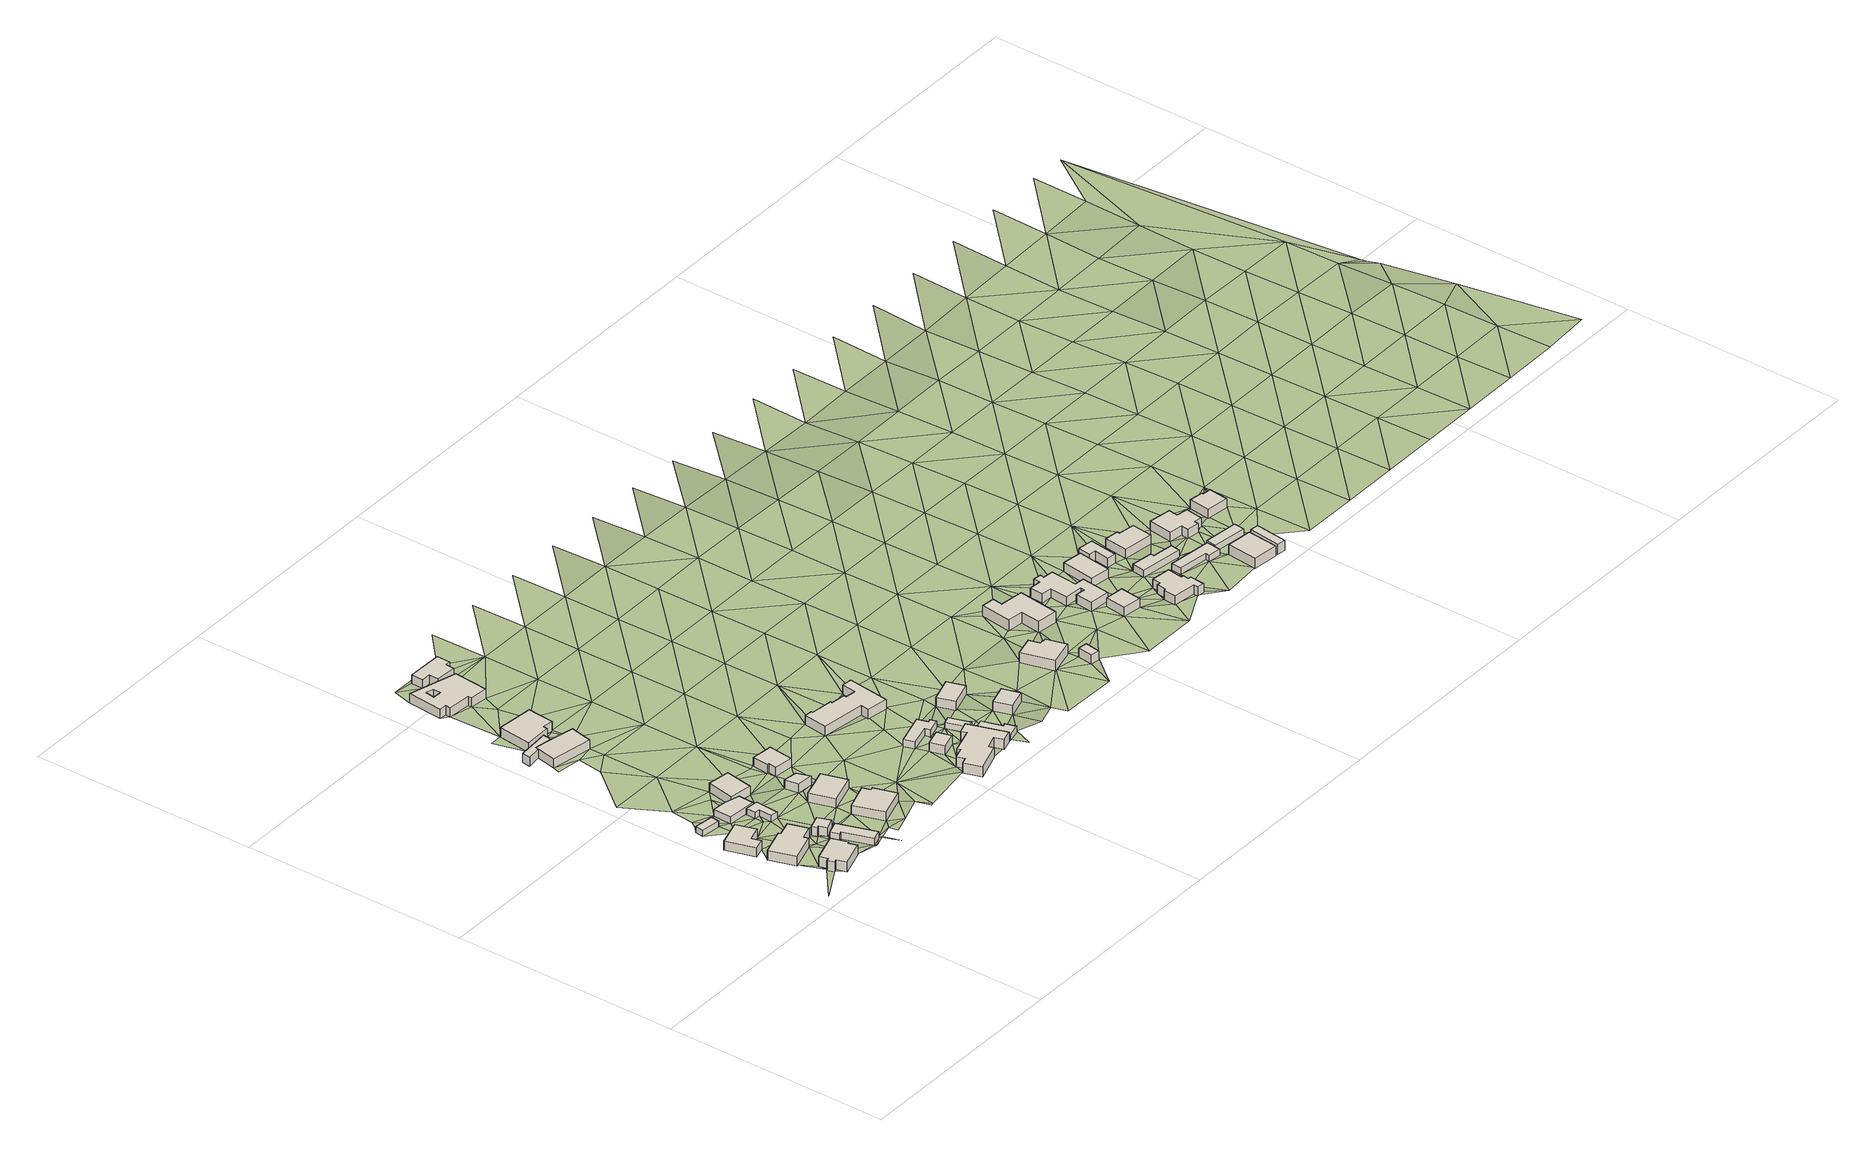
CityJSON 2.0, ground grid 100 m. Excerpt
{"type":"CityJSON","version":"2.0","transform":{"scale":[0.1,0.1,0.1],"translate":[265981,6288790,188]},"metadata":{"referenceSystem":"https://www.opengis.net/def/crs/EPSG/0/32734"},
"CityObjects":{
"building1":{"type":"Building","attributes":{"address":"1 Khorhamer Street Mamre 7347 Cape Town","building":"house","building:levels":"1","building_height":4.1,"roof_height":198.1,"ground_height":194,"plus_code":"4FRWFFPJ+66F"},"geometry":[{"type":"Solid","lod":"1","boundaries":[[[[0,1,2,3]],[[1,4,5,2]],[[4,6,7,5]],[[6,8,9,7]],[[8,10,11,9]],[[10,0,3,11]],[[3,2,5,7,9,11]],[[10,8,6,4,1,0]]]]}]},
"building2":{"type":"Building","attributes":{"address":"5 Khorhamer Street Mamre 7347 Cape Town","building":"house","building:levels":"1","building_height":4.1,"roof_height":198.77,"ground_height":194.67,"plus_code":"4FRWFFPJ+37V"},"geometry":[{"type":"Solid","lod":"1","boundaries":[[[[12,13,14,15]],[[13,16,17,14]],[[16,18,19,17]],[[18,20,21,19]],[[20,22,23,21]],[[22,24,25,23]],[[24,26,27,25]],[[26,28,29,27]],[[28,30,31,29]],[[30,12,15,31]],[[15,14,17,19,21,23,25,27,29,31]],[[30,28,26,24,22,20,18,16,13,12]]]]}]},
"building3":{"type":"Building","attributes":{"address":"3 Khorhamer Street Mamre 7347 Cape Town","building":"house","building:levels":"1","building_height":4.1,"roof_height":198.45,"ground_height":194.35,"plus_code":"4FRWFFPJ+576"},"geometry":[{"type":"Solid","lod":"1","boundaries":[[[[32,33,34,35]],[[33,36,37,34]],[[36,38,39,37]],[[38,40,41,39]],[[40,42,43,41]],[[42,44,45,43]],[[44,46,47,45]],[[46,32,35,47]],[[35,34,37,39,41,43,45,47]],[[46,44,42,40,38,36,33,32]]]]}]},
"building4":{"type":"Building","attributes":{"building":"cabin","building:levels":"1","building_height":2.8,"roof_height":196.5,"ground_height":193.7,"plus_code":"4FRWFFPJ+76M"},"geometry":[{"type":"Solid","lod":"1","boundaries":[[[[48,49,50,51]],[[49,52,53,50]],[[52,54,55,53]],[[54,48,51,55]],[[51,50,53,55]],[[54,52,49,48]]]]}]},
"building5":{"type":"Building","attributes":{"building":"garage","building:levels":"1","building_height":4.1,"roof_height":198.45,"ground_height":194.35,"plus_code":"4FRWFFPJ+583"},"geometry":[{"type":"Solid","lod":"1","boundaries":[[[[56,57,58,59]],[[57,60,61,58]],[[60,62,63,61]],[[62,64,65,63]],[[64,66,67,65]],[[66,56,59,67]],[[59,58,61,63,65,67]],[[66,64,62,60,57,56]]]]}]},
"building6":{"type":"Building","attributes":{"address":"Khorhamer Street Mamre 7347 Cape Town","building":"cabin","building:levels":"1","building_height":2.8,"roof_height":197.4,"ground_height":194.6,"plus_code":"4FRWFFPJ+485"},"geometry":[{"type":"Solid","lod":"1","boundaries":[[[[68,69,70,71]],[[69,72,73,70]],[[72,74,75,73]],[[74,76,77,75]],[[76,78,79,77]],[[78,68,71,79]],[[71,70,73,75,77,79]],[[78,76,74,72,69,68]]]]}]},
"building7":{"type":"Building","attributes":{"building":"cabin","building:levels":"1","building_height":2.8,"roof_height":196.84,"ground_height":194.04,"plus_code":"4FRWFFPJ+77H"},"geometry":[{"type":"Solid","lod":"1","boundaries":[[[[80,81,82,83]],[[81,84,85,82]],[[84,86,87,85]],[[86,88,89,87]],[[88,80,83,89]],[[83,82,85,87,89]],[[88,86,84,81,80]]]]}]},
"building8":{"type":"Building","attributes":{"address":"Khorhamer Street Mamre 7347 Cape Town","building":"cabin","building:levels":"1","building_height":2.8,"roof_height":196.84,"ground_height":194.04,"plus_code":"4FRWFFPJ+68J"},"geometry":[{"type":"Solid","lod":"1","boundaries":[[[[90,91,92,93]],[[91,94,95,92]],[[94,96,97,95]],[[96,98,99,97]],[[98,100,101,99]],[[100,90,93,101]],[[93,92,95,97,99,101]],[[100,98,96,94,91,90]]]]}]},
"building9":{"type":"Building","attributes":{"building":"garage","building:levels":"1","building_height":4.1,"roof_height":197.27,"ground_height":193.17,"plus_code":"4FRWFFPJ+H6Q"},"geometry":[{"type":"Solid","lod":"1","boundaries":[[[[102,103,104,105]],[[103,106,107,104]],[[106,108,109,107]],[[108,110,111,109]],[[110,112,113,111]],[[112,102,105,113]],[[105,104,107,109,111,113]],[[112,110,108,106,103,102]]]]}]},
"building10":{"type":"Building","attributes":{"address":"21 Main Road Mamre 7347 Cape Town","building":"house","building:levels":"1","building_height":4.1,"roof_height":197.83,"ground_height":193.73,"plus_code":"4FRWFFPJ+884"},"geometry":[{"type":"Solid","lod":"1","boundaries":[[[[114,115,116,117]],[[115,118,119,116]],[[118,120,121,119]],[[120,114,117,121]],[[117,116,119,121]],[[120,118,115,114]]]]}]},
"building11":{"type":"Building","attributes":{"address":"1 Frans Street Mamre 7347 Cape Town","building":"house","building:levels":"1","building_height":4.1,"roof_height":197.37,"ground_height":193.27,"plus_code":"4FRWFFPJ+H73"},"geometry":[{"type":"Solid","lod":"1","boundaries":[[[[110,108,122,123]],[[108,106,124,122]],[[106,125,126,124]],[[125,127,128,126]],[[127,129,130,128]],[[129,110,123,130]],[[123,122,124,126,128,130]],[[129,127,125,106,108,110]]]]}]},
"building12":{"type":"Building","attributes":{"address":"4 Groenkloof Street Mamre 7347 Cape Town","building":"house","building:levels":"1","building_height":4.1,"roof_height":198.7,"ground_height":194.6,"plus_code":"4FRWFFPJ+4CG"},"geometry":[{"type":"Solid","lod":"1","boundaries":[[[[131,132,133,134]],[[132,135,136,133]],[[135,137,138,136]],[[137,139,140,138]],[[139,141,142,140]],[[141,131,134,142]],[[134,133,136,138,140,142]],[[141,139,137,135,132,131]]]]}]},
"building13":{"type":"Building","attributes":{"address":"1 Tol Street Mamre 7347 Cape Town","building":"house","building:levels":"1","building_height":4.1,"roof_height":197.37,"ground_height":193.27,"plus_code":"4FRWFFPJ+J78"},"geometry":[{"type":"Solid","lod":"1","boundaries":[[[[143,144,145,146]],[[144,147,148,145]],[[147,149,150,148]],[[149,151,152,150]],[[151,153,154,152]],[[153,143,146,154]],[[146,145,148,150,152,154]],[[153,151,149,147,144,143]]]]}]},
"building14":{"type":"Building","attributes":{"address":"2 Groenkloof Street Mamre 7347 Cape Town","building":"house","building:levels":"1","building_height":4.1,"roof_height":198.41,"ground_height":194.31,"plus_code":"4FRWFFPJ+5CV"},"geometry":[{"type":"Solid","lod":"1","boundaries":[[[[155,156,157,158]],[[156,159,160,157]],[[159,161,162,160]],[[161,155,158,162]],[[158,157,160,162]],[[161,159,156,155]]]]}]},
"building15":{"type":"Building","attributes":{"address":"Groenkloof Street Mamre 7347 Cape Town","building":"garage","building:levels":"1","building_height":4.1,"roof_height":198.41,"ground_height":194.31,"plus_code":"4FRWFFPJ+6CR"},"geometry":[{"type":"Solid","lod":"1","boundaries":[[[[163,164,165,166]],[[164,167,168,165]],[[167,169,170,168]],[[169,163,166,170]],[[166,165,168,170]],[[169,167,164,163]]]]}]},
"building16":{"type":"Building","attributes":{"address":"2 Tol Street Mamre 7347 Cape Town","building":"house","building:levels":"1","building_height":4.1,"roof_height":197.36,"ground_height":193.26,"plus_code":"4FRWFFPJ+P7W"},"geometry":[{"type":"Solid","lod":"1","boundaries":[[[[171,172,173,174]],[[172,175,176,173]],[[175,177,178,176]],[[177,179,180,178]],[[179,181,182,180]],[[181,183,184,182]],[[183,185,186,184]],[[185,171,174,186]],[[187,188,189,190]],[[188,191,192,189]],[[191,193,194,192]],[[193,187,190,194]],[[174,173,176,178,180,182,184,186],[190,189,192,194]],[[185,183,181,179,177,175,172,171],[193,191,188,187]]]]}]},
"building17":{"type":"Building","attributes":{"address":"19 Main Road Mamre 7347 Cape Town","building":"house","building:levels":"1","building_height":4.1,"roof_height":198.07,"ground_height":193.97,"plus_code":"4FRWFFPJ+8C4"},"geometry":[{"type":"Solid","lod":"1","boundaries":[[[[195,196,197,198]],[[196,199,200,197]],[[199,201,202,200]],[[201,203,204,202]],[[203,205,206,204]],[[205,195,198,206]],[[198,197,200,202,204,206]],[[205,203,201,199,196,195]]]]}]},
"building18":{"type":"Building","attributes":{"address":"27 Frans Street Mamre 7347 Cape Town","building":"house","building:levels":"1","building_height":4.1,"roof_height":197.36,"ground_height":193.26,"plus_code":"4FRWFFPJ+R83"},"geometry":[{"type":"Solid","lod":"1","boundaries":[[[[207,208,209,210]],[[208,211,212,209]],[[211,213,214,212]],[[213,215,216,214]],[[215,217,218,216]],[[217,219,220,218]],[[219,221,222,220]],[[221,207,210,222]],[[210,209,212,214,216,218,220,222]],[[221,219,217,215,213,211,208,207]]]]}]},
"building19":{"type":"Building","attributes":{"address":"3 Groenkloof Street Mamre 7347 Cape Town","building":"house","building:levels":"1","building_height":4.1,"roof_height":199.32,"ground_height":195.22,"plus_code":"4FRWFFPJ+4JP"},"geometry":[{"type":"Solid","lod":"1","boundaries":[[[[223,224,225,226]],[[224,227,228,225]],[[227,229,230,228]],[[229,223,226,230]],[[226,225,228,230]],[[229,227,224,223]]]]}]},
"building20":{"type":"Building","attributes":{"address":"5 Groenkloof Street Mamre 7347 Cape Town","building":"house","building:levels":"1","building_height":4.1,"roof_height":199.81,"ground_height":195.71,"plus_code":"4FRWFFPJ+3MJ"},"geometry":[{"type":"Solid","lod":"1","boundaries":[[[[231,232,233,234]],[[232,235,236,233]],[[235,237,238,236]],[[237,239,240,238]],[[239,241,242,240]],[[241,243,244,242]],[[243,245,246,244]],[[245,247,248,246]],[[247,249,250,248]],[[249,251,252,250]],[[251,253,254,252]],[[253,255,256,254]],[[255,257,258,256]],[[257,231,234,258]],[[234,233,236,238,240,242,244,246,248,250,252,254,256,258]],[[257,255,253,251,249,247,245,243,241,239,237,235,232,231]]]]}]},
"building21":{"type":"Building","attributes":{"address":"Groenkloof Street Mamre 7347 Cape Town","building":"cabin","building:levels":"1","building_height":2.8,"roof_height":198.02,"ground_height":195.22,"plus_code":"4FRWFFPJ+5JG"},"geometry":[{"type":"Solid","lod":"1","boundaries":[[[[259,260,261,262]],[[260,263,264,261]],[[263,265,266,264]],[[265,267,268,266]],[[267,269,270,268]],[[269,271,272,270]],[[271,273,274,272]],[[273,259,262,274]],[[262,261,264,266,268,270,272,274]],[[273,271,269,267,265,263,260,259]]]]}]},
"building22":{"type":"Building","attributes":{"address":"17 Main Road Mamre 7347 Cape Town","building":"house","building:levels":"1","building_height":4.1,"roof_height":198.47,"ground_height":194.37,"plus_code":"4FRWFFPJ+7JV"},"geometry":[{"type":"Solid","lod":"1","boundaries":[[[[275,276,277,278]],[[276,279,280,277]],[[279,281,282,280]],[[281,283,284,282]],[[283,285,286,284]],[[285,287,288,286]],[[287,289,290,288]],[[289,291,292,290]],[[291,293,294,292]],[[293,295,296,294]],[[295,297,298,296]],[[297,299,300,298]],[[299,301,302,300]],[[301,275,278,302]],[[278,277,280,282,284,286,288,290,292,294,296,298,300,302]],[[301,299,297,295,293,291,289,287,285,283,281,279,276,275]]]]}]},
"building23":{"type":"Building","attributes":{"building":"cabin","building:levels":"1","building_height":2.8,"roof_height":198.19,"ground_height":195.39,"plus_code":"4FRWFFPJ+4MX"},"geometry":[{"type":"Solid","lod":"1","boundaries":[[[[303,304,305,306]],[[304,307,308,305]],[[307,309,310,308]],[[309,303,306,310]],[[306,305,308,310]],[[309,307,304,303]]]]}]},
"building24":{"type":"Building","attributes":{"building":"cabin","building:levels":"1","building_height":2.8,"roof_height":198.19,"ground_height":195.39,"plus_code":"4FRWFFPJ+4P2"},"geometry":[{"type":"Solid","lod":"1","boundaries":[[[[311,312,313,314]],[[312,315,316,313]],[[315,317,318,316]],[[317,319,320,318]],[[319,321,322,320]],[[321,311,314,322]],[[314,313,316,318,320,322]],[[321,319,317,315,312,311]]]]}]},
"building25":{"type":"Building","attributes":{"address":"4 Akkerboom Avenue Mamre 7347 Cape Town","building":"house","building:levels":"1","building_height":4.1,"roof_height":198.93,"ground_height":194.83,"plus_code":"4FRWFFPJ+5QR"},"geometry":[{"type":"Solid","lod":"1","boundaries":[[[[323,324,325,326]],[[324,327,328,325]],[[327,329,330,328]],[[329,323,326,330]],[[326,325,328,330]],[[329,327,324,323]]]]}]},
"building26":{"type":"Building","attributes":{"address":"6 Akkerboom Avenue Mamre 7347 Cape Town","building":"house","building:levels":"1","building_height":4.1,"roof_height":199.65,"ground_height":195.55,"plus_code":"4FRWFFPJ+4Q8"},"geometry":[{"type":"Solid","lod":"1","boundaries":[[[[331,332,333,334]],[[332,335,336,333]],[[335,337,338,336]],[[337,331,334,338]],[[334,333,336,338]],[[337,335,332,331]]]]}]},
"building27":{"type":"Building","attributes":{"address":"1 Bauhinia Crescent Mamre 7347 Cape Town","building":"house","building:levels":"1","building_height":4.1,"roof_height":199.87,"ground_height":195.77,"plus_code":"4FRWFFPJ+4WW"},"geometry":[{"type":"Solid","lod":"1","boundaries":[[[[339,340,341,342]],[[340,343,344,341]],[[343,345,346,344]],[[345,347,348,346]],[[347,349,350,348]],[[349,351,352,350]],[[351,353,354,352]],[[353,339,342,354]],[[342,341,344,346,348,350,352,354]],[[353,351,349,347,345,343,340,339]]]]}]},
"building28":{"type":"Building","attributes":{"building":"garage","building:levels":"1","building_height":4.1,"roof_height":199.87,"ground_height":195.77,"plus_code":"4FRWFFPJ+3XV"},"geometry":[{"type":"Solid","lod":"1","boundaries":[[[[355,356,357,358]],[[356,359,360,357]],[[359,361,362,360]],[[361,355,358,362]],[[358,357,360,362]],[[361,359,356,355]]]]}]},
"building29":{"type":"Building","attributes":{"address":"11 Main Road Mamre 7347 Cape Town","building":"house","building:levels":"1","building_height":4.1,"roof_height":199.69,"ground_height":195.59,"plus_code":"4FRWFFPM+62J"},"geometry":[{"type":"Solid","lod":"1","boundaries":[[[[363,364,365,366]],[[364,367,368,365]],[[367,369,370,368]],[[369,371,372,370]],[[371,373,374,372]],[[373,375,376,374]],[[375,377,378,376]],[[377,363,366,378]],[[366,365,368,370,372,374,376,378]],[[377,375,373,371,369,367,364,363]]]]}]},
"building30":{"type":"Building","attributes":{"address":"9 Main Road Mamre 7347 Cape Town","building":"house","building:levels":"1","building_height":4.1,"roof_height":199.69,"ground_height":195.59,"plus_code":"4FRWFFPM+639"},"geometry":[{"type":"Solid","lod":"1","boundaries":[[[[379,380,381,382]],[[380,383,384,381]],[[383,385,386,384]],[[385,387,388,386]],[[387,389,390,388]],[[389,391,392,390]],[[391,393,394,392]],[[393,395,396,394]],[[395,397,398,396]],[[397,399,400,398]],[[399,401,402,400]],[[401,403,404,402]],[[403,405,406,404]],[[405,407,408,406]],[[407,409,410,408]],[[409,379,382,410]],[[382,381,384,386,388,390,392,394,396,398,400,402,404,406,408,410]],[[409,407,405,403,401,399,397,395,393,391,389,387,385,383,380,379]]]]}]},
"building31":{"type":"Building","attributes":{"address":"Bauhinia Crescent Mamre 7347 Cape Town","building":"house","building:levels":"1","building_height":4.1,"roof_height":200.33,"ground_height":196.23,"plus_code":"4FRWFFPM+44F"},"geometry":[{"type":"Solid","lod":"1","boundaries":[[[[411,412,413,414]],[[412,415,416,413]],[[415,417,418,416]],[[417,411,414,418]],[[414,413,416,418]],[[417,415,412,411]]]]}]},
"building32":{"type":"Building","attributes":{"address":"7 Main Road Mamre 7347 Cape Town","building":"house","building:levels":"1","building_height":4.1,"roof_height":199.93,"ground_height":195.83,"plus_code":"4FRWFFPM+657"},"geometry":[{"type":"Solid","lod":"1","boundaries":[[[[419,420,421,422]],[[420,423,424,421]],[[423,425,426,424]],[[425,419,422,426]],[[422,421,424,426]],[[425,423,420,419]]]]}]},
"building33":{"type":"Building","attributes":{"address":"7 Bauhinia Crescent Mamre 7347 Cape Town","building":"house","building:levels":"1","building_height":4.1,"roof_height":200.33,"ground_height":196.23,"plus_code":"4FRWFFPM+36J"},"geometry":[{"type":"Solid","lod":"1","boundaries":[[[[427,428,429,430]],[[428,431,432,429]],[[431,433,434,432]],[[433,435,436,434]],[[435,437,438,436]],[[437,439,440,438]],[[439,441,442,440]],[[441,443,444,442]],[[443,445,446,444]],[[445,447,448,446]],[[447,449,450,448]],[[449,451,452,450]],[[451,453,454,452]],[[453,427,430,454]],[[430,429,432,434,436,438,440,442,444,446,448,450,452,454]],[[453,451,449,447,445,443,441,439,437,435,433,431,428,427]]]]}]},
"building34":{"type":"Building","attributes":{"building":"garage","building:levels":"1","building_height":4.1,"roof_height":199.96,"ground_height":195.86,"plus_code":"4FRWFFPM+667"},"geometry":[{"type":"Solid","lod":"1","boundaries":[[[[455,456,457,458]],[[456,459,460,457]],[[459,461,462,460]],[[461,463,464,462]],[[463,465,466,464]],[[465,455,458,466]],[[458,457,460,462,464,466]],[[465,463,461,459,456,455]]]]}]},
"building35":{"type":"Building","attributes":{"building":"cabin","building:levels":"1","building_height":2.8,"roof_height":199.08,"ground_height":196.28,"plus_code":"4FRWFFPM+47R"},"geometry":[{"type":"Solid","lod":"1","boundaries":[[[[467,468,469,470]],[[468,471,472,469]],[[471,473,474,472]],[[473,475,476,474]],[[475,477,478,476]],[[477,467,470,478]],[[470,469,472,474,476,478]],[[477,475,473,471,468,467]]]]}]},
"building36":{"type":"Building","attributes":{"building":"cabin","building:levels":"1","building_height":2.8,"roof_height":199.08,"ground_height":196.28,"plus_code":"4FRWFFPM+479"},"geometry":[{"type":"Solid","lod":"1","boundaries":[[[[479,480,481,482]],[[480,483,484,481]],[[483,485,486,484]],[[485,487,488,486]],[[487,489,490,488]],[[489,479,482,490]],[[482,481,484,486,488,490]],[[489,487,485,483,480,479]]]]}]},
"building37":{"type":"Building","attributes":{"address":"5 Main Road Mamre 7347 Cape Town","building":"house","building:levels":"1","building_height":4.1,"roof_height":199.96,"ground_height":195.86,"plus_code":"4FRWFFPM+673"},"geometry":[{"type":"Solid","lod":"1","boundaries":[[[[491,492,493,494]],[[492,495,496,493]],[[495,497,498,496]],[[497,499,500,498]],[[499,501,502,500]],[[501,491,494,502]],[[494,493,496,498,500,502]],[[501,499,497,495,492,491]]]]}]},
"building38":{"type":"Building","attributes":{"address":"11 Bauhinia Crescent Mamre 7347 Cape Town","building":"house","building:levels":"1","building_height":4.1,"roof_height":200.78,"ground_height":196.68,"plus_code":"4FRWFFPM+393"},"geometry":[{"type":"Solid","lod":"1","boundaries":[[[[503,504,505,506]],[[504,507,508,505]],[[507,509,510,508]],[[509,503,506,510]],[[506,505,508,510]],[[509,507,504,503]]]]}]},
"building39":{"type":"Building","attributes":{"building":"cabin","building:levels":"1","building_height":2.8,"roof_height":198.97,"ground_height":196.17,"plus_code":"4FRWFFPM+493"},"geometry":[{"type":"Solid","lod":"1","boundaries":[[[[511,512,513,514]],[[512,515,516,513]],[[515,517,518,516]],[[517,511,514,518]],[[514,513,516,518]],[[517,515,512,511]]]]}]},
"building40":{"type":"Building","attributes":{"address":"3 Main Road Mamre 7347 Cape Town","building":"house","building:levels":"1","building_height":4.1,"roof_height":199.83,"ground_height":195.73,"plus_code":"4FRWFFPM+59C"},"geometry":[{"type":"Solid","lod":"1","boundaries":[[[[519,520,521,522]],[[520,523,524,521]],[[523,525,526,524]],[[525,527,528,526]],[[527,529,530,528]],[[529,531,532,530]],[[531,533,534,532]],[[533,535,536,534]],[[535,537,538,536]],[[537,519,522,538]],[[522,521,524,526,528,530,532,534,536,538]],[[537,535,533,531,529,527,525,523,520,519]]]]}]},
"building41":{"type":"Building","attributes":{"building":"garage","building:levels":"1","building_height":4.1,"roof_height":200.78,"ground_height":196.68,"plus_code":"4FRWFFPM+3C2"},"geometry":[{"type":"Solid","lod":"1","boundaries":[[[[539,540,541,542]],[[540,543,544,541]],[[543,545,546,544]],[[545,539,542,546]],[[542,541,544,546]],[[545,543,540,539]]]]}]},
"building42":{"type":"Building","attributes":{"address":"1 Main Road Mamre 7347 Cape Town","building":"house","building:levels":"1","building_height":4.1,"roof_height":199.6,"ground_height":195.5,"plus_code":"4FRWFFPM+5CH"},"geometry":[{"type":"Solid","lod":"1","boundaries":[[[[547,548,549,550]],[[548,551,552,549]],[[551,553,554,552]],[[553,555,556,554]],[[555,557,558,556]],[[557,547,550,558]],[[550,549,552,554,556,558]],[[557,555,553,551,548,547]]]]}]},
"terrain1":{"type":"TINRelief","geometry":[{"type":"CompositeSurface","lod":"1","boundaries":[[[559,560,561]],[[559,22,562]],[[559,563,22]],[[564,561,565]],[[562,22,566]],[[567,1,568]],[[1,6,4]],[[1,567,6]],[[566,22,20]],[[569,54,8]],[[570,52,49]],[[571,570,49]],[[572,573,566]],[[567,574,40]],[[567,40,6]],[[572,566,20]],[[8,575,569]],[[576,577,578]],[[6,579,8]],[[569,575,49]],[[573,572,580]],[[571,49,80]],[[578,72,20]],[[571,80,581]],[[572,20,69]],[[577,582,578]],[[575,8,96]],[[575,80,49]],[[6,40,100]],[[580,572,64]],[[20,72,69]],[[572,69,64]],[[578,74,72]],[[40,580,62]],[[8,579,96]],[[100,579,6]],[[577,583,582]],[[74,578,582]],[[62,580,64]],[[56,64,69]],[[56,66,64]],[[60,40,62]],[[94,575,96]],[[581,80,584]],[[581,585,586]],[[68,56,69]],[[40,90,100]],[[587,582,583]],[[579,98,96]],[[588,575,94]],[[40,60,90]],[[98,579,100]],[[57,56,68]],[[584,80,88]],[[587,583,589]],[[581,584,115]],[[587,589,590]],[[586,585,591]],[[590,589,592]],[[584,88,118]],[[94,91,588]],[[86,118,88]],[[585,581,115]],[[587,590,593]],[[86,588,91]],[[57,68,141]],[[587,141,68]],[[118,115,584]],[[90,60,159]],[[60,57,594]],[[595,596,597]],[[118,86,120]],[[91,120,86]],[[593,131,587]],[[91,90,169]],[[141,587,131]],[[57,141,594]],[[159,60,594]],[[598,599,102]],[[600,593,601]],[[159,169,90]],[[595,597,602]],[[167,120,91]],[[591,585,603]],[[597,591,603]],[[585,115,604]],[[605,599,147]],[[593,600,131]],[[169,167,91]],[[598,606,599]],[[603,602,597]],[[594,141,139]],[[607,169,159]],[[598,608,606]],[[609,131,600]],[[199,604,120]],[[167,203,120]],[[163,607,159]],[[608,610,606]],[[604,611,585]],[[612,177,613]],[[603,585,611]],[[169,607,163]],[[199,120,203]],[[594,139,614]],[[159,156,163]],[[147,181,177]],[[615,606,616]],[[600,617,609]],[[203,167,164]],[[610,616,606]],[[604,199,618]],[[616,619,615]],[[139,137,135]],[[619,616,610]],[[614,139,135]],[[164,163,156]],[[181,147,620]],[[621,620,147]],[[618,611,604]],[[603,622,602]],[[203,201,199]],[[181,179,177]],[[617,623,624]],[[199,196,618]],[[625,626,627]],[[164,205,203]],[[628,625,627]],[[610,602,622]],[[164,156,205]],[[609,629,135]],[[630,631,217]],[[617,629,609]],[[135,629,614]],[[611,618,196]],[[624,629,617]],[[611,622,603]],[[221,217,631]],[[610,632,619]],[[633,156,614]],[[620,183,181]],[[215,630,217]],[[221,631,634]],[[611,196,195]],[[619,632,621]],[[156,633,205]],[[635,630,215]],[[636,634,631]],[[614,629,633]],[[219,217,221]],[[610,622,632]],[[624,637,629]],[[638,620,621]],[[634,207,221]],[[195,205,639]],[[183,620,638]],[[213,635,215]],[[207,634,636]],[[195,640,611]],[[205,633,293]],[[621,632,638]],[[633,629,641]],[[622,611,642]],[[241,629,637]],[[639,205,293]],[[211,208,207]],[[183,643,636]],[[640,195,639]],[[241,227,629]],[[643,207,636]],[[183,638,643]],[[644,629,227]],[[644,641,629]],[[611,640,642]],[[643,211,207]],[[645,241,637]],[[632,622,646]],[[213,211,643]],[[633,647,293]],[[639,293,291]],[[639,291,640]],[[641,647,633]],[[239,237,241]],[[229,241,237]],[[227,241,229]],[[622,642,646]],[[648,638,632]],[[643,649,213]],[[223,229,237]],[[224,644,227]],[[235,223,237]],[[644,224,650]],[[647,651,293]],[[652,653,654]],[[632,646,648]],[[655,640,291]],[[656,657,658]],[[641,273,647]],[[293,651,659]],[[643,638,660]],[[661,654,653]],[[650,224,662]],[[235,232,223]],[[657,655,291]],[[223,309,224]],[[663,657,656]],[[662,224,309]],[[640,664,642]],[[223,232,309]],[[663,656,665]],[[309,666,662]],[[309,232,667]],[[657,663,655]],[[638,648,660]],[[651,647,668]],[[273,668,647]],[[669,273,670]],[[663,665,671]],[[309,667,303]],[[672,303,667]],[[303,672,319]],[[640,655,664]],[[672,673,319]],[[307,666,309]],[[666,307,669]],[[303,319,304]],[[674,646,642]],[[673,675,676]],[[304,319,317]],[[677,663,671]],[[669,327,273]],[[678,679,671]],[[677,655,663]],[[307,304,680]],[[681,643,660]],[[327,669,307]],[[680,304,317]],[[315,312,317]],[[671,679,677]],[[668,273,682]],[[642,664,674]],[[307,680,683]],[[682,273,327]],[[648,646,684]],[[312,335,317]],[[327,307,683]],[[676,337,312]],[[680,317,335]],[[335,683,680]],[[337,676,685]],[[337,335,312]],[[686,687,668]],[[668,682,686]],[[646,674,684]],[[655,677,688]],[[689,660,648]],[[688,677,687]],[[682,327,324]],[[335,323,683]],[[664,655,690]],[[691,337,685]],[[686,682,324]],[[688,687,686]],[[648,684,689]],[[323,335,692]],[[337,691,693]],[[655,688,690]],[[664,694,674]],[[323,692,695]],[[691,695,693]],[[692,693,695]],[[696,660,689]],[[697,324,323]],[[324,698,686]],[[664,690,694]],[[695,697,323]],[[699,684,674]],[[700,691,701]],[[688,686,702]],[[700,695,691]],[[697,698,324]],[[674,694,699]],[[703,689,684]],[[704,697,695]],[[702,686,698]],[[700,701,705]],[[688,706,690]],[[695,700,704]],[[684,699,703]],[[694,690,706]],[[688,702,706]],[[704,707,697]],[[708,698,697]],[[355,700,705]],[[703,709,689]],[[710,355,705]],[[355,361,700]],[[699,694,711]],[[697,707,708]],[[361,712,700]],[[351,707,704]],[[694,706,713]],[[698,714,702]],[[715,351,716]],[[351,715,717]],[[715,718,717]],[[699,711,703]],[[361,359,712]],[[694,713,711]],[[351,717,719]],[[714,698,708]],[[719,707,351]],[[719,717,712]],[[702,720,706]],[[707,719,721]],[[710,722,359]],[[712,359,722]],[[721,363,707]],[[708,707,363]],[[720,713,706]],[[723,722,710]],[[712,724,719]],[[702,714,720]],[[711,725,703]],[[721,719,726]],[[724,712,722]],[[708,363,727]],[[728,703,725]],[[708,729,714]],[[730,711,713]],[[722,723,412]],[[731,713,720]],[[708,727,729]],[[727,732,733]],[[722,734,724]],[[733,724,735]],[[735,724,389]],[[713,731,730]],[[412,723,736]],[[722,412,734]],[[729,727,733]],[[389,724,734]],[[725,711,737]],[[735,385,733]],[[733,385,383]],[[385,735,387]],[[720,714,738]],[[389,387,735]],[[739,714,729]],[[383,729,733]],[[395,389,734]],[[734,412,411]],[[711,730,737]],[[395,740,389]],[[383,379,729]],[[411,741,734]],[[383,380,379]],[[412,736,415]],[[714,739,738]],[[395,742,740]],[[731,720,743]],[[409,729,379]],[[741,411,417]],[[744,415,736]],[[745,725,737]],[[746,417,415]],[[407,747,409]],[[423,741,417]],[[720,738,743]],[[747,748,749]],[[423,749,741]],[[746,415,453]],[[415,744,453]],[[750,729,409]],[[730,731,751]],[[752,744,736]],[[417,746,445]],[[453,449,746]],[[749,420,747]],[[739,729,753]],[[420,749,423]],[[425,423,417]],[[747,750,409]],[[449,453,451]],[[746,449,445]],[[731,743,751]],[[752,754,744]],[[445,449,447]],[[417,445,755]],[[750,747,420]],[[755,425,417]],[[756,737,730]],[[729,750,753]],[[739,757,738]],[[758,759,752]],[[445,760,755]],[[730,751,756]],[[750,420,456]],[[755,475,425]],[[425,459,419]],[[463,459,425]],[[419,456,420]],[[425,475,463]],[[761,762,763]],[[759,758,761]],[[760,764,762]],[[739,753,757]],[[456,419,459]],[[762,761,765]],[[463,461,459]],[[766,743,738]],[[765,760,762]],[[463,475,767]],[[768,755,760]],[[768,760,765]],[[767,475,492]],[[769,737,756]],[[761,758,770]],[[492,475,771]],[[761,770,765]],[[738,757,766]],[[755,768,772]],[[750,456,773]],[[492,491,767]],[[491,774,767]],[[775,751,743]],[[776,753,750]],[[773,456,774]],[[770,758,777]],[[778,779,771]],[[771,495,492]],[[765,770,780]],[[743,766,775]],[[774,491,773]],[[772,768,489]],[[751,781,756]],[[495,771,779]],[[750,773,776]],[[501,773,491]],[[757,753,782]],[[777,507,770]],[[501,499,497]],[[487,770,507]],[[783,779,772]],[[779,523,495]],[[773,501,497]],[[751,775,781]],[[511,772,489]],[[487,507,512]],[[487,512,489]],[[511,783,772]],[[779,783,523]],[[753,776,782]],[[489,512,511]],[[495,520,497]],[[520,495,523]],[[784,766,757]],[[783,785,523]],[[512,507,515]],[[781,786,756]],[[511,787,783]],[[787,511,788]],[[497,789,773]],[[757,782,784]],[[504,790,791]],[[515,507,504]],[[511,517,788]],[[775,766,792]],[[497,520,789]],[[504,791,545]],[[787,788,793]],[[773,794,776]],[[520,519,795]],[[793,796,787]],[[504,545,515]],[[517,793,788]],[[781,775,792]],[[543,515,545]],[[795,789,520]],[[766,784,792]],[[537,535,519]],[[515,543,517]],[[797,793,517]],[[773,789,794]],[[797,535,793]],[[795,519,798]],[[782,776,799]],[[535,798,519]],[[795,798,789]],[[798,535,797]],[[800,517,543]],[[517,801,797]],[[782,799,784]],[[776,794,799]],[[781,792,802]],[[543,803,800]],[[801,517,800]],[[804,781,802]],[[784,805,792]],[[557,555,553]],[[798,806,789]],[[557,807,798]],[[794,789,806]],[[805,784,799]],[[800,807,801]],[[801,807,553]],[[553,807,557]],[[798,807,806]],[[800,803,808]],[[802,792,809]],[[809,792,805]],[[799,794,810]],[[794,806,811]],[[808,803,812]],[[800,813,807]],[[794,811,810]],[[814,802,809]],[[805,799,815]],[[800,808,813]],[[806,807,816]],[[817,802,814]],[[799,810,815]],[[816,811,806]],[[809,805,818]],[[816,807,813]],[[808,812,819]],[[805,815,818]],[[811,820,810]],[[814,809,821]],[[811,816,820]],[[819,812,822]],[[813,808,823]],[[809,818,821]],[[810,824,815]],[[808,819,823]],[[810,820,824]],[[813,825,816]],[[826,814,821]],[[815,827,818]],[[825,813,823]],[[824,828,815]],[[829,820,816]],[[822,830,819]],[[815,828,827]],[[831,821,818]],[[829,816,825]],[[832,824,820]],[[822,833,830]],[[834,823,819]],[[818,827,831]],[[824,832,828]],[[832,820,829]],[[819,830,834]],[[823,835,825]],[[836,821,831]],[[827,828,837]],[[835,823,834]],[[828,832,838]],[[839,830,833]],[[829,825,840]],[[828,838,837]],[[829,840,832]],[[841,831,827]],[[840,825,835]],[[834,830,842]],[[842,830,839]],[[827,837,841]],[[838,832,843]],[[843,832,840]],[[835,834,844]],[[834,842,845]],[[846,831,841]],[[837,838,847]],[[844,834,845]],[[847,838,843]],[[848,840,835]],[[842,839,849]],[[837,850,841]],[[848,835,844]],[[847,850,837]],[[843,840,851]],[[852,849,839]],[[845,842,853]],[[840,848,851]],[[850,854,841]],[[847,843,855]],[[849,853,842]],[[844,845,856]],[[841,854,857]],[[850,847,855]],[[855,843,851]],[[856,845,853]],[[848,844,858]],[[859,849,852]],[[854,850,860]],[[858,844,856]],[[855,861,850]],[[862,851,848]],[[852,863,859]],[[849,864,853]],[[850,861,860]],[[848,858,862]],[[865,855,851]],[[849,859,864]],[[853,866,856]],[[867,854,860]],[[855,865,861]],[[865,851,862]],[[866,853,864]],[[863,868,859]],[[869,858,856]],[[861,870,860]],[[869,856,866]],[[861,865,870]],[[864,859,871]],[[872,862,858]],[[859,868,871]],[[866,864,871]],[[865,862,872]],[[858,869,872]],[[870,873,860]],[[870,865,872]],[[866,871,874]],[[866,874,869]],[[860,873,875]],[[869,874,876]],[[869,876,877]],[[869,877,872]],[[870,878,873]],[[872,878,870]],[[872,877,878]]]}]}
},
"vertices":[
[52,385,60],[103,401,60],[103,401,101],[52,385,101],[90,441,60],[90,441,101],[154,461,60],[154,461,101],[127,547,60],[127,547,101],[13,511,60],[13,511,101],
[175,49,63],[290,86,63],[290,86,108],[175,49,108],[278,123,63],[278,123,108],[287,126,63],[287,126,108],[264,197,63],[264,197,108],[139,157,63],[139,157,108],[151,121,63],[151,121,108],[138,117,63],[138,117,108],[147,88,63],[147,88,108],[161,93,63],[161,93,108],
[97,227,60],[220,265,60],[220,265,104],[97,227,104],[214,284,60],[214,284,104],[274,303,60],[274,303,104],[247,388,60],[247,388,104],[181,368,60],[181,368,104],[177,378,60],[177,378,104],[61,341,60],[61,341,104],
[126,622,57],[131,659,57],[131,659,85],[126,622,85],[45,670,57],[45,670,85],[40,632,57],[40,632,85],
[317,250,63],[368,268,63],[368,268,104],[317,250,104],[348,325,63],[348,325,104],[288,305,63],[288,305,104],[296,281,63],[296,281,104],[305,284,63],[305,284,104],
[370,255,63],[310,235,63],[310,235,94],[370,255,94],[323,197,63],[323,197,94],[336,201,63],[336,201,94],[379,73,63],[379,73,94],[426,89,63],[426,89,94],
[174,681,57],[171,598,57],[171,598,88],[174,681,88],[299,589,57],[299,589,88],[302,658,57],[302,658,88],[236,676,57],[236,676,88],
[304,479,60],[311,582,60],[311,582,88],[304,479,88],[254,587,60],[254,587,88],[251,543,60],[251,543,88],[275,541,60],[275,541,88],[271,482,60],[271,482,88],
[27,1477,52],[22,1440,52],[22,1440,93],[27,1477,93],[86,1446,52],[86,1446,93],[90,1461,52],[90,1461,93],[168,1447,52],[168,1447,93],[173,1488,52],[173,1488,93],
[389,777,57],[292,791,57],[292,791,98],[389,777,98],[267,668,57],[267,668,98],[368,655,57],[368,655,98],
[90,1461,94],[168,1447,94],[86,1446,94],[69,1360,52],[69,1360,94],[251,1328,52],[251,1328,94],[272,1425,52],[272,1425,94],
[531,133,66],[660,175,66],[660,175,107],[531,133,107],[628,274,66],[628,274,107],[616,270,66],[616,270,107],[604,305,66],[604,305,107],[487,266,66],[487,266,107],
[264,1516,51],[274,1632,51],[274,1632,94],[264,1516,94],[114,1648,51],[114,1648,94],[96,1500,51],[96,1500,94],[215,1501,51],[215,1501,94],[217,1520,51],[217,1520,94],
[622,379,63],[588,489,63],[588,489,104],[622,379,104],[455,449,63],[455,449,104],[489,339,63],[489,339,104],
[555,507,63],[535,565,63],[535,565,104],[555,507,104],[473,573,63],[473,573,104],[484,513,63],[484,513,104],
[86,2057,51],[73,1902,51],[73,1902,94],[86,2057,94],[106,1900,51],[106,1900,94],[104,1877,51],[104,1877,94],[206,1869,51],[206,1869,94],[205,1853,51],[205,1853,94],[284,1847,51],[284,1847,94],[298,1998,51],[298,1998,94],[129,2011,51],[162,2003,51],[162,2003,94],[129,2011,94],[162,1968,51],[162,1968,94],[122,1971,51],[122,1971,94],
[618,749,60],[525,759,60],[525,759,101],[618,749,101],[517,688,60],[517,688,101],[526,687,60],[526,687,101],[522,650,60],[522,650,101],[606,641,60],[606,641,101],
[321,2025,53],[323,2064,53],[323,2064,94],[321,2025,94],[346,2064,53],[346,2064,94],[347,2123,53],[347,2123,94],[190,2127,53],[190,2127,94],[189,2073,53],[189,2073,94],[229,2072,53],[229,2072,94],[228,2028,53],[228,2028,94],
[1081,236,72],[1063,299,72],[1063,299,113],[1081,236,113],[990,278,72],[990,278,113],[1008,215,72],[1008,215,113],
[1167,241,72],[1116,224,72],[1116,224,118],[1167,241,118],[1124,199,72],[1124,199,118],[1015,165,72],[1015,165,118],[1020,151,72],[1020,151,118],[971,135,72],[971,135,118],[982,100,72],[982,100,118],[953,91,72],[953,91,118],[978,15,72],[978,15,118],[1107,57,72],[1107,57,118],[1100,79,72],[1100,79,118],[1158,98,72],[1158,98,118],[1172,58,72],[1172,58,118],[1223,75,72],[1223,75,118],
[962,380,68],[976,332,68],[976,332,100],[962,380,100],[1070,360,68],[1070,360,100],[1077,335,68],[1077,335,100],[1137,353,68],[1137,353,100],[1129,379,68],[1129,379,100],[1115,375,68],[1115,375,100],[1101,421,68],[1101,421,100],
[1108,777,62],[1100,713,62],[1100,713,105],[1108,777,105],[1053,719,62],[1053,719,105],[1054,730,62],[1054,730,105],[990,738,62],[990,738,105],[991,746,62],[991,746,105],[894,758,62],[894,758,105],[895,764,62],[895,764,105],[861,768,62],[861,768,105],[848,663,62],[848,663,105],[1041,639,62],[1041,639,105],[1036,600,62],[1036,600,105],[1130,588,62],[1130,588,105],[1153,772,62],[1153,772,105],
[1175,231,74],[1209,241,74],[1209,241,102],[1175,231,102],[1180,332,74],[1180,332,102],[1146,321,74],[1146,321,102],
[1290,89,74],[1276,135,74],[1276,135,102],[1290,89,102],[1262,131,74],[1262,131,102],[1236,220,74],[1236,220,102],[1192,207,74],[1192,207,102],[1232,73,74],[1232,73,102],
[1382,398,68],[1357,476,68],[1357,476,109],[1382,398,109],[1250,442,68],[1250,442,109],[1274,364,68],[1274,364,109],
[1460,196,74],[1437,274,74],[1437,274,117],[1460,196,117],[1348,247,74],[1348,247,117],[1372,170,74],[1372,170,117],
[1707,219,72],[1822,250,72],[1822,250,119],[1707,219,119],[1798,339,72],[1798,339,119],[1784,335,72],[1784,335,119],[1783,340,72],[1783,340,119],[1766,336,72],[1766,336,119],[1753,385,72],[1753,385,119],[1668,363,72],[1668,363,119],
[1816,135,78],[1857,129,78],[1857,129,119],[1816,135,119],[1866,196,78],[1866,196,119],[1825,201,78],[1825,201,119],
[1834,663,68],[1816,526,68],[1816,526,117],[1834,663,117],[1886,517,68],[1886,517,117],[1877,429,68],[1877,429,117],[1968,418,68],[1968,418,117],[1991,599,68],[1991,599,117],[1886,611,68],[1886,611,117],[1892,656,68],[1892,656,117],
[2092,615,76],[2089,585,76],[2089,585,117],[2092,615,117],[2036,589,76],[2036,589,117],[2031,528,76],[2031,528,117],[2079,524,76],[2079,524,117],[2072,444,76],[2072,444,117],[2151,437,76],[2151,437,117],[2149,419,76],[2149,419,117],[2106,424,76],[2106,424,117],[2098,348,76],[2098,348,117],[2190,339,76],[2190,339,117],[2204,465,76],[2204,465,117],[2161,470,76],[2161,470,117],[2171,588,76],[2171,588,117],[2125,592,76],[2125,592,117],[2127,611,76],[2127,611,117],
[2151,315,82],[2140,223,82],[2140,223,123],[2151,315,123],[2223,213,82],[2223,213,123],[2234,306,82],[2234,306,123],
[2333,577,78],[2245,589,78],[2245,589,119],[2333,577,119],[2225,441,78],[2225,441,119],[2313,429,78],[2313,429,119],
[2316,115,82],[2417,103,82],[2417,103,123],[2316,115,123],[2415,83,82],[2415,83,123],[2447,79,82],[2447,79,123],[2455,145,82],[2455,145,123],[2441,146,82],[2441,146,123],[2444,172,82],[2444,172,123],[2433,173,82],[2433,173,123],[2442,241,82],[2442,241,123],[2356,251,82],[2356,251,123],[2352,213,82],[2352,213,123],[2336,215,82],[2336,215,123],[2331,173,82],[2331,173,123],[2322,171,82],[2322,171,123],
[2422,591,78],[2353,600,78],[2353,600,120],[2422,591,120],[2346,542,78],[2346,542,120],[2376,539,78],[2376,539,120],[2367,472,78],[2367,472,120],[2406,467,78],[2406,467,120],
[2584,298,79],[2590,340,79],[2590,340,111],[2584,298,111],[2497,352,79],[2497,352,111],[2499,368,79],[2499,368,111],[2404,381,79],[2404,381,111],[2396,323,79],[2396,323,111],
[2496,266,82],[2491,221,82],[2491,221,111],[2496,266,111],[2627,205,82],[2627,205,111],[2625,186,82],[2625,186,111],[2681,179,82],[2681,179,111],[2688,243,82],[2688,243,111],
[2468,558,79],[2455,453,79],[2455,453,120],[2468,558,120],[2589,437,79],[2589,437,120],[2600,528,79],[2600,528,120],[2527,538,79],[2527,538,120],[2528,550,79],[2528,550,120],
[2807,9,82],[2820,144,82],[2820,144,128],[2807,9,128],[2707,156,82],[2707,156,128],[2693,20,82],[2693,20,128],
[2697,254,82],[2691,207,82],[2691,207,110],[2697,254,110],[2845,189,82],[2845,189,110],[2850,237,82],[2850,237,110],
[2763,481,77],[2663,495,77],[2663,495,118],[2763,481,118],[2648,389,77],[2648,389,118],[2708,380,77],[2708,380,118],[2704,349,77],[2704,349,118],[2760,341,77],[2760,341,118],[2762,359,77],[2762,359,118],[2797,354,77],[2797,354,118],[2808,431,77],[2808,431,118],[2757,439,77],[2757,439,118],
[2819,8,82],[2857,4,82],[2857,4,128],[2819,8,128],[2874,146,82],[2874,146,128],[2836,150,82],[2836,150,128],
[2871,462,75],[2858,368,75],[2858,368,116],[2871,462,116],[2959,357,75],[2959,357,116],[2969,443,75],[2969,443,116],[2932,447,75],[2932,447,116],[2933,454,75],[2933,454,116],
[138,117,67],[1,5,66],[147,88,67],[97,227,63],[151,121,67],[161,93,67],[175,49,67],[220,265,63],[177,378,63],[61,341,63],[126,622,60],[70,691,57],[90,719,57],[252,255,64],[214,284,63],[181,368,63],[171,598,60],[278,123,67],[290,86,67],[287,126,67],[252,505,60],[274,303,63],[101,824,57],[379,73,68],[380,63,68],[252,755,57],[252,1010,54],[1,1010,54],[426,89,68],[299,589,60],[432,80,68],[440,80,68],[153,1201,53],[461,7,68],[499,97,68],[489,339,66],[69,1360,53],[57,1328,53],[168,1314,53],[173,1488,53],[96,1500,52],[586,86,68],[509,61,68],[251,1328,53],[252,1260,53],[389,777,60],[60,1647,51],[215,1501,53],[503,505,63],[168,1447,53],[660,175,69],[272,1425,53],[503,1010,56],[73,1902,52],[106,1900,52],[622,379,66],[217,1520,53],[252,1510,53],[693,121,72],[503,755,60],[264,1516,53],[252,1765,51],[274,1632,53],[503,1260,54],[714,56,72],[723,59,72],[162,2003,53],[129,2011,53],[122,1971,52],[162,1968,53],[755,255,69],[110,2144,50],[86,2057,52],[503,1510,53],[755,505,66],[252,2015,53],[219,2144,49],[298,1998,53],[953,91,77],[503,1765,50],[755,755,62],[755,1010,58],[962,380,72],[755,1260,55],[503,2015,50],[976,332,72],[982,100,77],[755,1510,53],[1006,505,68],[755,1765,49],[503,2265,46],[1070,360,72],[1036,600,68],[1100,79,77],[1107,57,77],[1158,98,80],[1006,1010,60],[991,746,64],[895,764,64],[894,758,64],[1041,639,64],[755,2015,50],[1172,58,80],[1077,335,72],[1006,755,64],[1006,1260,57],[990,738,64],[1137,353,74],[1167,241,74],[1130,588,68],[1129,379,72],[1115,375,72],[1054,730,64],[1223,75,80],[1232,73,80],[1006,1510,54],[1257,5,80],[1290,89,80],[1108,777,64],[1053,719,64],[1100,713,64],[1257,255,74],[755,2265,44],[1257,505,68],[1274,364,74],[1006,1765,50],[1395,49,83],[1257,755,64],[1153,772,64],[1257,1010,62],[1006,2015,48],[1257,1260,58],[1487,78,83],[1437,274,76],[1460,196,76],[1257,1510,55],[1508,255,76],[1006,2265,44],[1508,505,69],[1508,755,65],[1257,1765,52],[1707,219,78],[1509,11,83],[1508,1010,62],[1257,2015,51],[1668,363,78],[1759,5,83],[1508,1260,58],[1759,505,72],[1759,755,68],[1257,2265,40],[1857,129,83],[1508,1765,56],[1822,250,78],[1508,1510,56],[1759,1010,64],[1783,340,78],[1766,336,78],[1798,339,78],[1784,335,78],[1877,429,72],[1759,1260,59],[1816,526,72],[2010,255,80],[2010,5,85],[1968,418,76],[1508,2015,48],[1886,517,76],[1892,656,70],[1508,2265,32],[2010,755,70],[1759,1765,52],[1759,1510,58],[1886,611,76],[1991,599,76],[2098,348,80],[2010,505,76],[2261,5,86],[1759,2015,45],[2010,1260,59],[2010,1010,64],[2151,437,78],[2190,339,82],[2149,419,78],[2010,1510,53],[2316,115,86],[1759,2265,29],[2261,255,82],[2171,588,78],[2161,470,78],[2204,465,78],[2261,755,72],[2010,1765,46],[2415,83,87],[2261,1010,65],[2417,103,87],[2396,323,83],[2010,2015,34],[2261,1260,57],[2512,5,87],[2447,79,87],[2442,241,83],[2455,145,83],[2444,172,83],[2441,146,83],[2433,173,83],[2491,221,83],[2261,1510,51],[2406,467,79],[2496,266,83],[2010,2265,15],[2625,186,83],[2499,368,83],[2584,298,83],[2512,755,71],[2422,591,79],[2261,1765,39],[2512,1010,63],[2693,20,87],[2497,352,83],[2590,340,83],[2627,205,83],[2261,2015,25],[2512,1260,54],[2704,349,82],[2512,1510,46],[2708,380,82],[2261,2265,8],[2760,341,82],[2763,255,82],[2763,755,71],[2807,9,87],[2819,8,87],[2512,1765,36],[2797,354,82],[2763,1010,61],[2763,505,77],[2762,359,82],[2858,368,82],[2871,462,77],[2763,1260,52],[3014,255,80],[2959,357,80],[2512,2015,18],[3014,5,87],[2512,2265,23],[2763,1510,47],[3014,755,68],[3014,505,75],[3265,255,80],[2763,1765,38],[3014,1260,53],[3014,1010,61],[3265,5,85],[3265,505,75],[2763,2015,24],[3014,1510,46],[3265,755,69],[2763,2265,21],[3014,1765,40],[3517,255,81],[3265,1010,62],[3014,2015,24],[3517,5,86],[3517,505,76],[3265,1260,55],[3517,755,71],[3014,2265,33],[3265,1765,36],[3265,1510,47],[3517,1010,65],[3768,255,83],[3265,2015,27],[3517,1260,57],[3768,5,88],[3768,505,78],[3768,755,73],[3265,2265,38],[3517,1765,37],[3517,1510,48],[4018,5,91],[3768,1010,68],[3517,2015,39],[4018,255,86],[3768,1260,61],[4018,755,75],[4018,505,80],[3517,2265,47],[3768,1510,50],[4018,1010,71],[4270,255,87],[3768,1765,42],[4018,1260,66],[4270,5,94],[4270,505,83],[3768,2015,48],[4018,1510,54],[4270,755,77],[3768,2265,55],[4270,1010,69],[4521,255,92],[4018,2015,56],[4018,1765,49],[4270,1260,61],[4521,5,98],[4521,505,85],[4270,1510,57],[4521,755,76],[4018,2265,62],[4733,15,103],[4521,1010,64],[4270,1765,60],[4652,547,89],[4521,1260,58],[4270,2015,66],[4604,872,76],[4270,2265,69],[4595,935,64],[4591,958,64],[4423,2251,76]
]}
